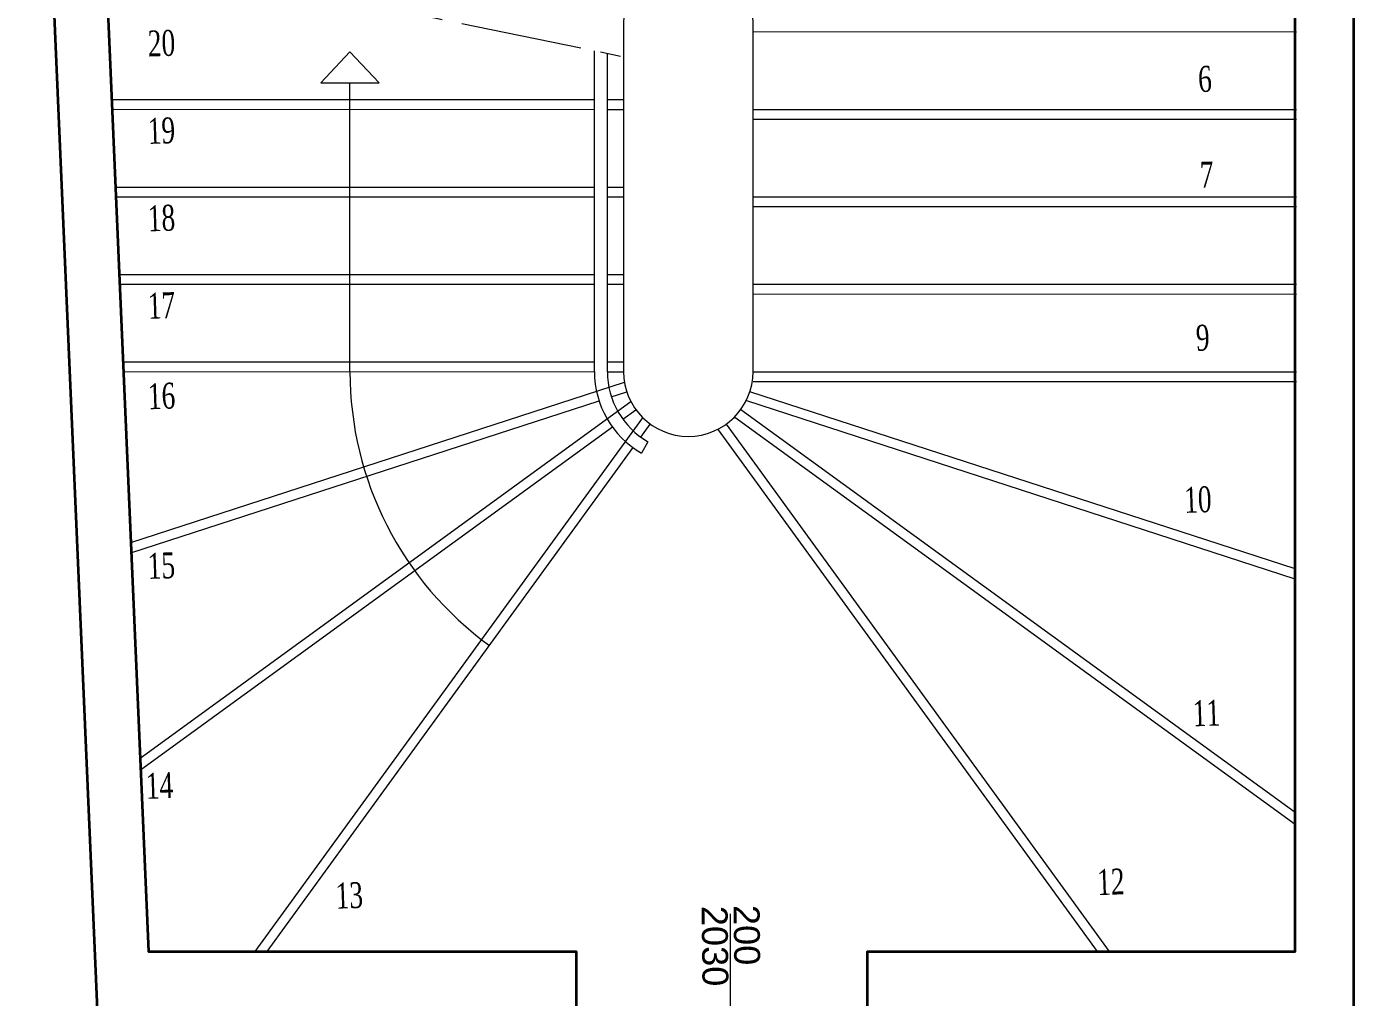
# Model space of a CAD drawing. Header units: centimetres. Extents: x 118932 to 154602, y -32682 to -23521.
# Drawn here: x 126805 to 127214.8, y -31155.8 to -30856 of the extents above; entities that cross this region are included whole.
import ezdxf

# ---------------------------------------------------------------- set-up
doc = ezdxf.new("R2010")
doc.units = ezdxf.units.CM
doc.header["$LTSCALE"] = 50
doc.header["$MEASUREMENT"] = 0
doc.linetypes.add('CENTER2', pattern=[1.125, 0.75, -0.125, 0.125, -0.125])
for name, color, linetype, lineweight, true_color in [('GEN_00_BL_Yazı', 7, 'Continuous', 0, 0x4f5250), ('GEN_01_TA_Kolon', 7, 'Continuous', 35, 0xd05d28), ('GEN_01_TA_Merdiven', 7, 'Continuous', 13, 0x816183), ('GEN_05_ML_Alçıpan_giydirme', 7, 'Continuous', 18, 0x7ebab5)]:
    doc.layers.add(name, color=color, linetype=linetype, lineweight=lineweight, true_color=true_color)
doc.styles.add('ARIAL', font='arial.ttf')
doc.styles.add('Times New Roman_3', font='times.ttf', dxfattribs={"width": 0.7, "height": 80.004839})

# ---------------------------------------------------------------- blocks, each defined once
blk = doc.blocks.new('LEVEL -1_B BLOK_GÖRÜNÜŞ')
at = {"layer": 'GEN_01_TA_Merdiven', "linetype": 'CENTER2'}
blk.add_line((53.46, 645.37, 0), (213.58, 612.43, 0), dxfattribs=at)
at = {"layer": 'GEN_01_TA_Merdiven'}
for p, q in [((253.58, 620.17, 0), (421.38, 620.15, 0)), ((120.12, 604.39, 0), (129.09, 613.95, 0)), ((138.05, 604.39, 0), (129.09, 613.95, 0)), ((204.58, 515.17, 0), (204.59, 614.28, 0)), ((208.58, 515.17, 0), (208.59, 613.46, 0)), ((120.12, 604.39, 0), (138.05, 604.39, 0)), ((129.08, 515.17, 0), (129.09, 604.31, 0)), ((55.46, 599.18, 0), (204.59, 599.17, 0)), ((208.59, 599.17, 0), (213.58, 599.17, 0)), ((55.59, 596.18, 0), (204.59, 596.17, 0)), ((208.59, 596.17, 0), (213.58, 596.17, 0)), ((253.58, 596.17, 0), (421.38, 596.15, 0)), ((253.58, 593.17, 0), (421.38, 593.15, 0)), ((56.63, 572.18, 0), (204.59, 572.17, 0)), ((208.59, 572.17, 0), (213.58, 572.17, 0)), ((56.75, 569.18, 0), (204.59, 569.17, 0)), ((208.59, 569.17, 0), (213.58, 569.17, 0)), ((253.58, 569.17, 0), (421.38, 569.15, 0)), ((253.58, 566.17, 0), (421.38, 566.15, 0)), ((57.79, 545.18, 0), (204.58, 545.17, 0)), ((208.58, 545.17, 0), (213.58, 545.17, 0)), ((57.92, 542.18, 0), (204.58, 542.17, 0)), ((208.58, 542.17, 0), (213.58, 542.17, 0)), ((253.58, 542.17, 0), (421.38, 542.15, 0)), ((253.58, 539.17, 0), (421.38, 539.15, 0)), ((58.96, 518.18, 0), (204.74, 518.17, 0)), ((208.76, 518.17, 0), (213.58, 518.17, 0)), ((59.09, 515.18, 0), (204.58, 515.17, 0)), ((208.58, 515.17, 0), (213.58, 515.17, 0)), ((253.58, 515.17, 0), (421.38, 515.15, 0)), ((61.35, 462.38, 0), (213.85, 511.91, 0)), ((209.8, 507.44, 0), (214.56, 508.99, 0)), ((420.97, 454.27, 0), (252.6, 508.99, 0)), ((253.58, 512.17, 0), (421.38, 512.15, 0)), ((61.35, 459.22, 0), (206, 506.21, 0)), ((64.24, 395.86, 0), (215.82, 505.97, 0)), ((420.97, 451.11, 0), (251.67, 506.13, 0)), ((99.78, 336.13, 0), (219.53, 500.93, 0)), ((213.35, 500.47, 0), (217.4, 503.41, 0)), ((420.97, 375.29, 0), (247.99, 500.99, 0)), ((420.97, 379, 0), (249.76, 503.41, 0)), ((64.39, 392.26, 0), (210.12, 498.12, 0)), ((218.88, 494.94, 0), (221.83, 498.99, 0)), ((359.94, 336.12, 0), (242.91, 497.23, 0)), ((363.64, 336.12, 0), (245.33, 498.99, 0)), ((221.11, 493.5, 0), (219.11, 490.03, 0)), ((103.49, 336.13, 0), (216.53, 491.71, 0))]:
    blk.add_line(p, q, dxfattribs=at)
blk.add_lwpolyline([(253.58, 515.17), (253.58, 623.16, 1.000344), (213.58, 623.16), (213.58, 515.17, 0.999656)], format="xyb", close=True, dxfattribs=at)
for radius, end in [(104.5, 233.9956), (29, 240.0766), (25, 240.0766)]:
    blk.add_arc((233.58, 515.17, 0), radius, 179.9956, end, dxfattribs=at)
at = {"layer": 'GEN_01_TA_Merdiven', "char_height": 8, "attachment_point": 1, "rotation": 1.9777, "line_spacing_factor": 1.029793, "style": 'Times New Roman_3'}
for s, insert, width in [('20', (66.5, 620.47, 0), 9.4475), ('6', (390.89, 609.51, 0), 4.7238), ('19', (66.49, 593.47, 0), 9.4475), ('7', (391.45, 579.94, 0), 4.7238), ('18', (66.49, 566.47, 0), 9.4475), ('17', (66.49, 539.47, 0), 9.4475), ('9', (390.21, 529.6, 0), 4.7238), ('16', (66.52, 511.53, 0), 9.4475), ('10', (386.59, 479.54, 0), 9.4475), ('10', (386.59, 479.54, 0), 9.4475), ('15', (66.46, 459.15, 0), 9.4475), ('11', (389.22, 413.63, 0), 9.4475), ('11', (389.22, 413.63, 0), 9.4475), ('14', (65.86, 391.23, 0), 9.4475), ('12', (359.72, 361.51, 0), 9.4475), ('13', (124.51, 357.32, 0), 9.4475)]:
    blk.add_mtext(s, dxfattribs=dict(at, insert=insert, width=width))
blk = doc.blocks.new('LEVEL -1_B BLOK_KOLON')
at = {"layer": 'GEN_01_TA_Kolon', "elevation": 0, "flags": 128}
blk.add_lwpolyline([(52672.08, 6838.97), (53081.91, 6838.97), (53081.91, 6331.88), (52931.86, 6331.88), (52931.86, 6349.92), (53063.86, 6349.94), (53063.86, 6818.97), (52689.46, 6818.97), (52709.71, 6349.94), (52841.86, 6349.94), (52841.86, 6331.86), (52693.98, 6331.88)], close=True, dxfattribs=at)
blk = doc.blocks.new('slikon cephe')
at = {"layer": 'GEN_00_BL_Yazı', "transparency": 33554687, "elevation": 0}
blk.add_lwpolyline([(162687.24, -22179.93), (162687.24, -22129.93)], dxfattribs=at)
at = {"layer": 'GEN_00_BL_Yazı', "transparency": 33554687, "char_height": 8, "attachment_point": 1, "rotation": 270.6527, "style": 'ARIAL'}
for s, insert in [('\\A1;2030', (162686.35, -22127.45, 0)), ('\\A1;200', (162696.23, -22127.17, 0))]:
    blk.add_mtext_dynamic_manual_height_columns(s, width=2361.7931, gutter_width=1250, heights=[258.53], dxfattribs=dict(at, insert=insert))
blk = doc.blocks.new('DOGRAMA LEVEL -1 B BLOK')
at = {"layer": 'GEN_05_ML_Alçıpan_giydirme'}
blk.add_blockref('slikon cephe', (-164337.22, 21867.98, 0), dxfattribs=at)

msp = doc.modelspace()

# ---------------------------------------------------------------- block references
for name, p in [('LEVEL -1_B BLOK_KOLON', (74132.92, -37491.52)), ('LEVEL -1_B BLOK_GÖRÜNÜŞ', (126775.81, -31477.71)), ('DOGRAMA LEVEL -1 B BLOK', (128672.37, -30867.97))]:
    msp.add_blockref(name, p)

doc.saveas('drawing.dxf')
